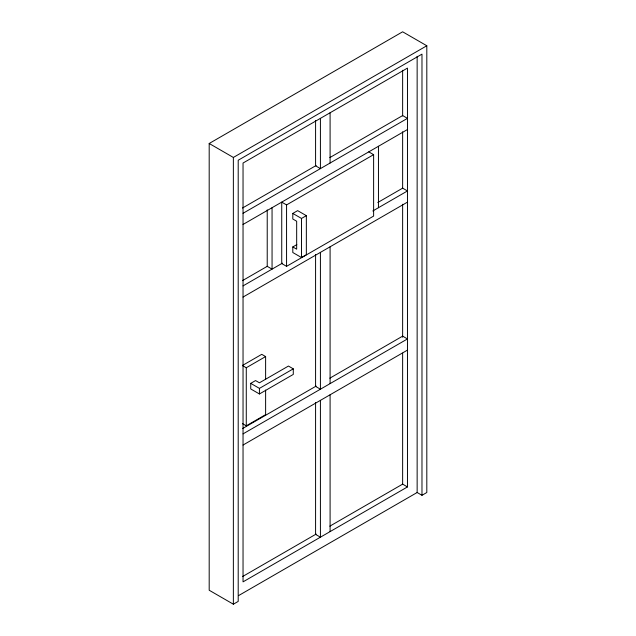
<?xml version="1.0" encoding="UTF-8"?>
<svg xmlns="http://www.w3.org/2000/svg" width="636" height="636" viewBox="0 0 636 636"><rect width="100%" height="100%" fill="white"/><g stroke="black" fill="none" stroke-linecap="round" stroke-linejoin="round"><path stroke-width="0.95" d="M421.978 495.309L421.978 54.139L238.206 160.24L238.206 601.41L233.364 604.2L209.188 590.24L209.188 143.49L402.636 31.8L426.812 45.76L426.812 492.51L421.978 495.309L417.144 492.51L238.516 595.638M209.188 143.49L233.364 157.45L426.812 45.76M242.483 208.028L316.14 165.503M329.838 157.593L402.636 115.569L407.469 118.36L243.039 213.291M243.039 224.46L407.469 129.529M286.566 204.919L373.618 154.659L373.618 216.081L286.566 266.341L281.732 263.55L281.732 202.121L286.566 204.919L286.566 266.341M292.799 246.935L296.67 249.169L296.67 221.241L292.799 219.007L292.799 213.426L297.64 210.635L306.345 215.66L306.345 254.75L301.504 257.54L292.799 252.516L292.799 246.935L296.829 244.606M292.799 213.426L301.504 218.45L306.345 215.66M242.483 280.627L267.319 266.285M377.8 202.502L402.636 188.161L407.469 190.959L372.807 210.969M243.039 285.89L282.432 263.145M243.039 297.06L407.469 202.121M265.617 356.573L261.746 354.339L242.403 365.509L246.275 367.743L265.617 356.573L265.617 379.215M250.727 383.357L255.561 380.567L259.432 382.8L288.45 366.05L293.283 368.84L293.283 374.421L259.432 393.97L250.727 388.938L250.727 383.357L259.432 388.381L293.283 368.84M242.403 423.584L246.275 425.818L265.617 414.648L265.617 390.043M242.483 428.608L316.14 386.092M329.838 378.182L402.636 336.15L407.469 338.94L243.039 433.879M243.039 445.041L407.469 350.11M242.483 576.598L316.14 534.073M329.838 526.163L402.636 484.139L407.469 486.93L407.469 68.1L243.039 163.031L243.039 581.861L407.469 486.93M368.777 151.861L373.618 154.659M417.144 56.31L417.144 492.51M402.636 70.27L402.636 115.927M402.636 131.803L402.636 188.375M402.636 204.251L402.636 337.247M402.636 353.131L402.636 484.139M378.452 146.28L378.452 207.71M330.092 112.771L330.092 163.031M330.092 246.8L330.092 383.619M330.092 394.789L330.092 531.601M320.417 118.36L320.417 168.62L315.583 165.821L315.583 120.49M320.417 252.381L320.417 389.2L315.583 386.41L315.583 254.551M320.417 400.37L320.417 537.189L315.583 534.399L315.583 402.532M301.504 218.45L301.504 257.54M272.057 207.71L272.057 269.139L267.223 266.341L267.223 209.872M259.432 388.381L259.432 393.97M246.275 367.743L246.275 425.818M233.364 157.45L233.364 604.2"/></g></svg>
